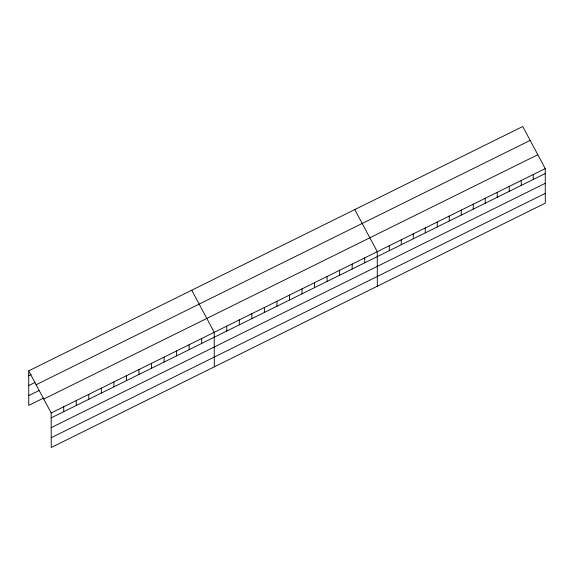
<?xml version="1.0" encoding="UTF-8"?>
<svg xmlns="http://www.w3.org/2000/svg" width="574" height="574" viewBox="0 0 574 574"><rect width="100%" height="100%" fill="white"/><g stroke="black" fill="none" stroke-linecap="round" stroke-linejoin="round"><path stroke-width="0.86" d="M28.7 370.854L522.763 126.51L545.243 168.605L545.3 203.146L51.237 447.49L51.179 412.95L28.7 370.854L28.757 405.395L43.653 398.033M28.707 375.783L31.061 374.621M28.729 385.556L35 382.456M36.119 384.745L530.175 140.4M28.743 395.622L38.932 390.585M43.76 399.059L537.824 154.715M51.179 412.95L545.243 168.605M51.186 417.879L545.25 173.535M51.208 427.644L545.264 183.307M51.222 437.718L545.286 193.373M354.782 209.589L377.261 251.677L377.319 286.218M191.738 290.222L214.217 332.317L214.281 366.858M533.239 174.539L533.253 179.468M521.242 180.473L521.249 185.402M509.246 186.407L509.253 191.336M497.242 192.34L497.256 197.269M485.245 198.274L485.252 203.203M473.249 204.208L473.256 209.137M461.252 210.141L461.259 215.071M449.248 216.075L449.263 221.004M437.252 222.009L437.259 226.938M425.255 227.943L425.262 232.872M413.258 233.876L413.266 238.806M401.255 239.81L401.262 244.739M389.258 245.744L389.265 250.673M364.72 257.884L364.727 262.813M352.178 264.083L352.185 269.012M339.636 270.289L339.643 275.219M327.094 276.489L327.101 281.418M314.552 282.695L314.559 287.624M302.01 288.894L302.017 293.823M289.468 295.101L289.475 300.03M276.926 301.3L276.933 306.229M264.384 307.506L264.392 312.435M251.843 313.705L251.85 318.635M239.301 319.912L239.308 324.841M226.759 326.111L226.766 331.04M201.675 338.517L201.689 343.446M189.133 344.716L189.147 349.645M176.591 350.922L176.605 355.851M164.056 357.121L164.064 362.051M151.514 363.328L151.522 368.257M138.973 369.527L138.98 374.456M126.431 375.733L126.438 380.662M113.889 381.932L113.896 386.862M101.347 388.139L101.354 393.068M88.805 394.338L88.812 399.267M76.263 400.544L76.27 405.474M63.721 406.744L63.728 411.673"/></g></svg>
